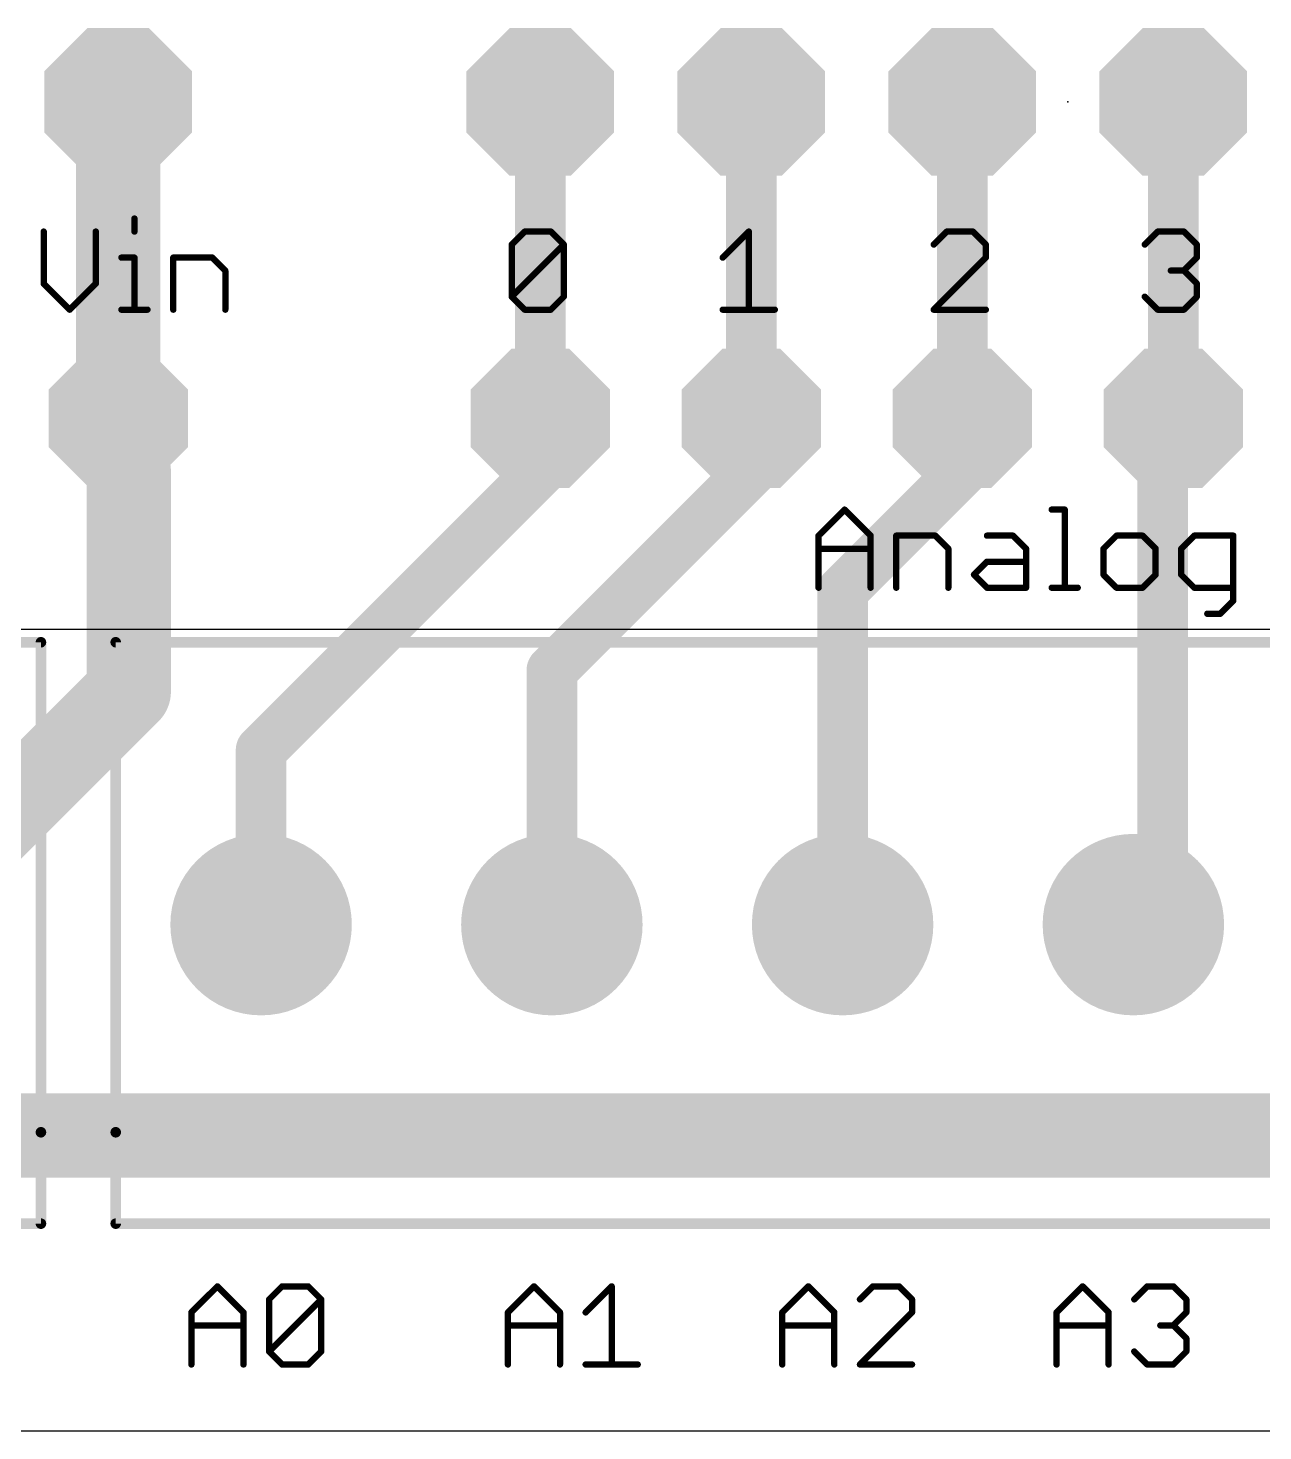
# Model space of a CAD drawing. Extents: x -6.6 to 74.2, y -9.7 to 63.
# Drawn here: x 44.64 to 59.5, y -9.65 to 7.24 of the extents above; entities that cross this region are included whole.
import ezdxf

# ---------------------------------------------------------------- set-up
doc = ezdxf.new("R2010")
doc.units = 0
for name, color, linetype in [('1', 12, 'CONTINUOUS'), ('16', 132, 'CONTINUOUS'), ('17', 110, 'CONTINUOUS'), ('20', 53, 'CONTINUOUS'), ('21', 253, 'CONTINUOUS'), ('22', 253, 'CONTINUOUS'), ('23', 53, 'CONTINUOUS'), ('51', 253, 'CONTINUOUS')]:
    doc.layers.add(name, color=color, linetype=linetype)

# ---------------------------------------------------------------- blocks, each defined once
blk = doc.blocks.new('RECT')
blk.add_solid([(-0.5, -0.5), (0.5, -0.5), (-0.5, 0.5), (0.5, 0.5)])
blk = doc.blocks.new('OCTAGONP')
at = {"const_width": 0.5}
blk.add_lwpolyline([(-0.25, -0.1036), (-0.25, 0.1036), (-0.1036, 0.25), (0.1036, 0.25), (0.25, 0.1036), (0.25, -0.1036), (0.1036, -0.25), (-0.1036, -0.25), (-0.25, -0.1036), (-0.25, 0.1036)], dxfattribs=at)
blk = doc.blocks.new('ROUNDP')
at = {"const_width": 0.5}
blk.add_lwpolyline([(0, -0.25, 1), (0, 0.25, 1), (0, -0.25)], format="xyb", dxfattribs=at)

msp = doc.modelspace()

# ---------------------------------------------------------------- linework, layer by layer
at = {"layer": '1'}
for points, const_width in [([(45.72, 2.54), (45.72, 6.35)], 1.016), ([(50.8, 2.54), (50.8, 6.35)], 0.6096), ([(53.34, 2.54), (53.34, 6.35)], 0.6096), ([(55.88, 2.54), (55.88, 6.35)], 0.6096), ([(58.42, 2.54), (58.42, 6.35)], 0.6096), ([(45.72, 2.032), (45.72, 2.54)], 0.4064), ([(50.8, 1.905), (50.8, 2.54)], 0.6096), ([(53.34, 1.905), (53.34, 2.54)], 0.6096), ([(55.88, 1.905), (55.88, 2.54)], 0.6096), ([(58.293, 2.413), (58.42, 2.54)], 0.6096), ([(58.293, -3.203), (58.293, 2.413)], 0.6096), ([(45.847, -0.749), (45.847, 1.905)], 1.016), ([(45.847, 1.905), (45.72, 2.032)], 0.4064), ([(47.44, -1.455), (50.8, 1.905)], 0.6096), ([(50.94, -0.495), (53.34, 1.905)], 0.6096), ([(54.44, 0.465), (55.88, 1.905)], 0.6096), ([(54.44, -3.556), (54.44, 0.465)], 0.6096), ([(43.04, -3.556), (45.847, -0.749)], 1.016), ([(50.94, -3.556), (50.94, -0.495)], 0.6096), ([(47.44, -3.556), (47.44, -1.455)], 0.6096), ([(57.94, -3.556), (58.293, -3.203)], 0.6096)]:
    msp.add_lwpolyline(points, dxfattribs=dict(at, const_width=const_width))
for points, const_width in [([(45.974, 6.35, 1), (45.466, 6.35)], 0.508), ([(50.9524, 6.35, 1), (50.6476, 6.35)], 0.3048), ([(53.4924, 6.35, 1), (53.1876, 6.35)], 0.3048), ([(56.0324, 6.35, 1), (55.7276, 6.35)], 0.3048), ([(58.5724, 6.35, 1), (58.2676, 6.35)], 0.3048), ([(45.466, 2.54, 1), (45.974, 2.54)], 0.508), ([(45.8216, 2.54, 1), (45.6184, 2.54)], 0.2032), ([(50.9524, 2.54, 1), (50.6476, 2.54)], 0.3048), ([(53.4924, 2.54, 1), (53.1876, 2.54)], 0.3048), ([(56.0324, 2.54, 1), (55.7276, 2.54)], 0.3048), ([(58.4454, 2.413, 1), (58.1406, 2.413)], 0.3048), ([(58.5278, 2.4322, 1), (58.3122, 2.6478)], 0.3048), ([(50.6476, 2.54, 1), (50.9524, 2.54)], 0.3048), ([(53.1876, 2.54, 1), (53.4924, 2.54)], 0.3048), ([(55.7276, 2.54, 1), (56.0324, 2.54)], 0.3048), ([(58.1852, 2.5208, 1), (58.4008, 2.3052)], 0.3048), ([(58.2676, 2.54, 1), (58.5724, 2.54)], 0.3048), ([(46.101, 1.905, 1), (45.593, 1.905)], 0.508), ([(45.7918, 2.1038, 1), (45.6482, 1.9602)], 0.2032), ([(50.9078, 1.7972, 1), (50.6922, 2.0128)], 0.3048), ([(53.4478, 1.7972, 1), (53.2322, 2.0128)], 0.3048), ([(55.9878, 1.7972, 1), (55.7722, 2.0128)], 0.3048), ([(45.6184, 2.032, 1), (45.8216, 2.032)], 0.2032), ([(45.7752, 1.8332, 1), (45.9188, 1.9768)], 0.2032), ([(50.6476, 1.905, 1), (50.9524, 1.905)], 0.3048), ([(53.1876, 1.905, 1), (53.4924, 1.905)], 0.3048), ([(55.7276, 1.905, 1), (56.0324, 1.905)], 0.3048), ([(54.3322, 0.5728, 1), (54.5478, 0.3572)], 0.3048), ([(54.5924, 0.465, 1), (54.2876, 0.465)], 0.3048), ([(46.0266, -0.9286, 1), (45.6674, -0.5694)], 0.508), ([(50.8322, -0.3872, 1), (51.0478, -0.6028)], 0.3048), ([(51.0924, -0.495, 1), (50.7876, -0.495)], 0.3048), ([(45.593, -0.749, 1), (46.101, -0.749)], 0.508), ([(47.5924, -1.455, 1), (47.2876, -1.455)], 0.3048), ([(47.3322, -1.3472, 1), (47.5478, -1.5628)], 0.3048), ([(58.4008, -3.3108, 1), (58.1852, -3.0952)], 0.3048), ([(58.1406, -3.203, 1), (58.4454, -3.203)], 0.3048), ([(57.8322, -3.4482, 1), (58.0478, -3.6638)], 0.3048), ([(47.2876, -3.556, 1), (47.5924, -3.556)], 0.3048), ([(50.7876, -3.556, 1), (51.0924, -3.556)], 0.3048), ([(54.2876, -3.556, 1), (54.5924, -3.556)], 0.3048)]:
    msp.add_lwpolyline(points, format="xyb", dxfattribs=dict(at, const_width=const_width))
at = {"layer": '16', "const_width": 1.016}
msp.add_lwpolyline([(38.481, -6.096), (65.9, -6.096)], dxfattribs=at)
at = {"layer": '20'}
msp.add_line((7.62, -9.652), (74.168, -9.652), dxfattribs=at)
at = {"layer": '21'}
for points, const_width in [([(45.9347, 4.9455, 1), (45.8966, 4.9455)], 0.0381), ([(44.8424, 4.7887, 1), (44.8043, 4.7887)], 0.0381), ([(45.4695, 4.7887, 1), (45.4314, 4.7887)], 0.0381), ([(45.8966, 4.7887, 1), (45.9347, 4.7887)], 0.0381), ([(50.6139, 4.8078, 1), (50.6139, 4.7697)], 0.0381), ([(50.6273, 4.7752, 1), (50.6004, 4.8022)], 0.0381), ([(50.9409, 4.8022, 1), (50.9139, 4.7752)], 0.0381), ([(50.9274, 4.7697, 1), (50.9274, 4.8078)], 0.0381), ([(53.3297, 4.7887, 1), (53.2916, 4.7887)], 0.0381), ([(53.3241, 4.7752, 1), (53.2972, 4.8022)], 0.0381), ([(55.6939, 4.8078, 1), (55.6939, 4.7697)], 0.0381), ([(55.7073, 4.7752, 1), (55.6804, 4.8022)], 0.0381), ([(56.0209, 4.8022, 1), (55.9939, 4.7752)], 0.0381), ([(56.0074, 4.7697, 1), (56.0074, 4.8078)], 0.0381), ([(58.2339, 4.8078, 1), (58.2339, 4.7697)], 0.0381), ([(58.2473, 4.7752, 1), (58.2204, 4.8022)], 0.0381), ([(58.5609, 4.8022, 1), (58.5339, 4.7752)], 0.0381), ([(58.5474, 4.7697, 1), (58.5474, 4.8078)], 0.0381), ([(50.4762, 4.6319, 1), (50.4381, 4.6319)], 0.0381), ([(50.4436, 4.6454, 1), (50.4706, 4.6185)], 0.0381), ([(51.1032, 4.6319, 1), (51.0651, 4.6319)], 0.0381), ([(51.0976, 4.6185, 1), (51.0707, 4.6454)], 0.0381), ([(51.0707, 4.6185, 1), (51.0976, 4.6454)], 0.0381), ([(55.5236, 4.6454, 1), (55.5506, 4.6185)], 0.0381), ([(56.1832, 4.6319, 1), (56.1451, 4.6319)], 0.0381), ([(56.1507, 4.6185, 1), (56.1776, 4.6454)], 0.0381), ([(58.0636, 4.6454, 1), (58.0906, 4.6185)], 0.0381), ([(58.7232, 4.6319, 1), (58.6851, 4.6319)], 0.0381), ([(58.6907, 4.6185, 1), (58.7176, 4.6454)], 0.0381), ([(45.7589, 4.4942, 1), (45.7589, 4.4561)], 0.0381), ([(45.9347, 4.4752, 1), (45.8966, 4.4752)], 0.0381), ([(45.9157, 4.4561, 1), (45.9157, 4.4942)], 0.0381), ([(46.4016, 4.4752, 1), (46.3635, 4.4752)], 0.0381), ([(46.3826, 4.4942, 1), (46.3826, 4.4561)], 0.0381), ([(46.8664, 4.4886, 1), (46.8394, 4.4617)], 0.0381), ([(46.8529, 4.4561, 1), (46.8529, 4.4942)], 0.0381), ([(52.9836, 4.4886, 1), (53.0106, 4.4617)], 0.0381), ([(56.1451, 4.4752, 1), (56.1832, 4.4752)], 0.0381), ([(56.1776, 4.4617, 1), (56.1507, 4.4886)], 0.0381), ([(58.6851, 4.4752, 1), (58.7232, 4.4752)], 0.0381), ([(58.7176, 4.4617, 1), (58.6907, 4.4886)], 0.0381), ([(47.0287, 4.3184, 1), (46.9906, 4.3184)], 0.0381), ([(46.9962, 4.3049, 1), (47.0231, 4.3319)], 0.0381), ([(58.3906, 4.3375, 1), (58.3906, 4.2994)], 0.0381), ([(58.5609, 4.3319, 1), (58.5339, 4.3049)], 0.0381), ([(58.5339, 4.3319, 1), (58.5609, 4.3049)], 0.0381), ([(58.5474, 4.2994, 1), (58.5474, 4.3375)], 0.0381), ([(44.8043, 4.1616, 1), (44.8424, 4.1616)], 0.0381), ([(44.8369, 4.1751, 1), (44.8099, 4.1482)], 0.0381), ([(45.4314, 4.1616, 1), (45.4695, 4.1616)], 0.0381), ([(45.4639, 4.1482, 1), (45.437, 4.1751)], 0.0381), ([(58.7232, 4.1616, 1), (58.6851, 4.1616)], 0.0381), ([(58.6907, 4.1482, 1), (58.7176, 4.1751)], 0.0381), ([(45.7589, 3.8672, 1), (45.7589, 3.8291)], 0.0381), ([(46.0725, 3.8291, 1), (46.0725, 3.8672)], 0.0381), ([(50.4706, 4.0183, 1), (50.4436, 3.9914)], 0.0381), ([(50.4436, 4.0183, 1), (50.4706, 3.9914)], 0.0381), ([(50.4381, 4.0049, 1), (50.4762, 4.0049)], 0.0381), ([(50.6139, 3.8672, 1), (50.6139, 3.8291)], 0.0381), ([(50.9274, 3.8291, 1), (50.9274, 3.8672)], 0.0381), ([(51.0651, 4.0049, 1), (51.1032, 4.0049)], 0.0381), ([(51.0976, 3.9914, 1), (51.0707, 4.0183)], 0.0381), ([(52.9971, 3.8672, 1), (52.9971, 3.8291)], 0.0381), ([(53.6242, 3.8291, 1), (53.6242, 3.8672)], 0.0381), ([(55.5371, 3.8672, 1), (55.5371, 3.8291)], 0.0381), ([(56.1642, 3.8291, 1), (56.1642, 3.8672)], 0.0381), ([(58.0906, 4.0183, 1), (58.0636, 3.9914)], 0.0381), ([(58.2339, 3.8672, 1), (58.2339, 3.8291)], 0.0381), ([(58.5474, 3.8291, 1), (58.5474, 3.8672)], 0.0381), ([(58.6851, 4.0049, 1), (58.7232, 4.0049)], 0.0381), ([(58.7176, 3.9914, 1), (58.6907, 4.0183)], 0.0381), ([(45.1235, 3.8616, 1), (45.1504, 3.8346)], 0.0381), ([(45.1235, 3.8346, 1), (45.1504, 3.8616)], 0.0381), ([(45.8966, 3.8481, 1), (45.9347, 3.8481)], 0.0381), ([(46.3635, 3.8481, 1), (46.4016, 3.8481)], 0.0381), ([(46.9906, 3.8481, 1), (47.0287, 3.8481)], 0.0381), ([(50.6004, 3.8346, 1), (50.6273, 3.8616)], 0.0381), ([(50.9139, 3.8616, 1), (50.9409, 3.8346)], 0.0381), ([(53.2916, 3.8481, 1), (53.3297, 3.8481)], 0.0381), ([(55.5236, 3.8616, 1), (55.5506, 3.8346)], 0.0381), ([(58.2204, 3.8346, 1), (58.2473, 3.8616)], 0.0381), ([(58.5339, 3.8616, 1), (58.5609, 3.8346)], 0.0381), ([(54.4772, 1.4545, 1), (54.4503, 1.4275)], 0.0381), ([(54.4772, 1.4275, 1), (54.4503, 1.4545)], 0.0381), ([(56.9568, 1.4601, 1), (56.9568, 1.422)], 0.0381), ([(57.1326, 1.441, 1), (57.0945, 1.441)], 0.0381), ([(57.1135, 1.422, 1), (57.1135, 1.4601)], 0.0381), ([(54.1693, 1.1275, 1), (54.1312, 1.1275)], 0.0381), ([(54.1367, 1.1409, 1), (54.1637, 1.114)], 0.0381), ([(54.7963, 1.1275, 1), (54.7582, 1.1275)], 0.0381), ([(54.7638, 1.114, 1), (54.7907, 1.1409)], 0.0381), ([(55.1048, 1.1275, 1), (55.0667, 1.1275)], 0.0381), ([(55.0857, 1.1465, 1), (55.0857, 1.1084)], 0.0381), ([(55.5695, 1.1409, 1), (55.5425, 1.114)], 0.0381), ([(55.556, 1.1084, 1), (55.556, 1.1465)], 0.0381), ([(56.178, 1.1465, 1), (56.178, 1.1084)], 0.0381), ([(56.505, 1.1409, 1), (56.4781, 1.114)], 0.0381), ([(56.4915, 1.1084, 1), (56.4915, 1.1465)], 0.0381), ([(57.7372, 1.1465, 1), (57.7372, 1.1084)], 0.0381), ([(57.7507, 1.114, 1), (57.7237, 1.1409)], 0.0381), ([(58.0642, 1.1409, 1), (58.0373, 1.114)], 0.0381), ([(58.0507, 1.1084, 1), (58.0507, 1.1465)], 0.0381), ([(58.6727, 1.1465, 1), (58.6727, 1.1084)], 0.0381), ([(58.6862, 1.114, 1), (58.6592, 1.1409)], 0.0381), ([(59.1621, 1.1275, 1), (59.124, 1.1275)], 0.0381), ([(59.143, 1.1084, 1), (59.143, 1.1465)], 0.0381), ([(54.1502, 0.9898, 1), (54.1502, 0.9516)], 0.0381), ([(54.7773, 0.9516, 1), (54.7773, 0.9898)], 0.0381), ([(55.7318, 0.9707, 1), (55.6937, 0.9707)], 0.0381), ([(55.6993, 0.9572, 1), (55.7263, 0.9842)], 0.0381), ([(56.178, 0.833, 1), (56.178, 0.7949)], 0.0381), ([(56.1915, 0.8005, 1), (56.1645, 0.8274)], 0.0381), ([(56.6674, 0.9707, 1), (56.6293, 0.9707)], 0.0381), ([(56.6348, 0.9572, 1), (56.6618, 0.9842)], 0.0381), ([(56.6483, 0.7949, 1), (56.6483, 0.833)], 0.0381), ([(57.5995, 0.9707, 1), (57.5614, 0.9707)], 0.0381), ([(57.567, 0.9842, 1), (57.5939, 0.9572)], 0.0381), ([(58.2266, 0.9707, 1), (58.1885, 0.9707)], 0.0381), ([(58.194, 0.9572, 1), (58.221, 0.9842)], 0.0381), ([(58.535, 0.9707, 1), (58.4969, 0.9707)], 0.0381), ([(58.5025, 0.9842, 1), (58.5294, 0.9572)], 0.0381), ([(56.0347, 0.6706, 1), (56.0078, 0.6437)], 0.0381), ([(56.0078, 0.6706, 1), (56.0347, 0.6437)], 0.0381), ([(57.5614, 0.6572, 1), (57.5995, 0.6572)], 0.0381), ([(57.5939, 0.6706, 1), (57.567, 0.6437)], 0.0381), ([(58.1885, 0.6572, 1), (58.2266, 0.6572)], 0.0381), ([(58.221, 0.6437, 1), (58.194, 0.6706)], 0.0381), ([(58.4969, 0.6572, 1), (58.535, 0.6572)], 0.0381), ([(58.5294, 0.6706, 1), (58.5025, 0.6437)], 0.0381), ([(54.1312, 0.5004, 1), (54.1693, 0.5004)], 0.0381), ([(54.7582, 0.5004, 1), (54.7963, 0.5004)], 0.0381), ([(55.0667, 0.5004, 1), (55.1048, 0.5004)], 0.0381), ([(55.6937, 0.5004, 1), (55.7318, 0.5004)], 0.0381), ([(56.178, 0.5195, 1), (56.178, 0.4814)], 0.0381), ([(56.1645, 0.4869, 1), (56.1915, 0.5139)], 0.0381), ([(56.6293, 0.5004, 1), (56.6674, 0.5004)], 0.0381), ([(56.6483, 0.4814, 1), (56.6483, 0.5195)], 0.0381), ([(56.9568, 0.5195, 1), (56.9568, 0.4814)], 0.0381), ([(57.0945, 0.5004, 1), (57.1326, 0.5004)], 0.0381), ([(57.2703, 0.4814, 1), (57.2703, 0.5195)], 0.0381), ([(57.7372, 0.5195, 1), (57.7372, 0.4814)], 0.0381), ([(57.7237, 0.4869, 1), (57.7507, 0.5139)], 0.0381), ([(58.0373, 0.5139, 1), (58.0642, 0.4869)], 0.0381), ([(58.0507, 0.4814, 1), (58.0507, 0.5195)], 0.0381), ([(58.6727, 0.5195, 1), (58.6727, 0.4814)], 0.0381), ([(58.6592, 0.4869, 1), (58.6862, 0.5139)], 0.0381), ([(59.143, 0.4814, 1), (59.143, 0.5195)], 0.0381), ([(59.124, 0.3436, 1), (59.1621, 0.3436)], 0.0381), ([(59.1565, 0.3302, 1), (59.1296, 0.3571)], 0.0381), ([(58.8295, 0.2059, 1), (58.8295, 0.1678)], 0.0381), ([(58.9728, 0.2003, 1), (58.9997, 0.1734)], 0.0381), ([(58.9863, 0.1678, 1), (58.9863, 0.2059)], 0.0381), ([(44.8218, -0.156, 1), (44.7582, -0.156)], 0.0635), ([(44.79, -0.1878, 1), (44.79, -0.1242)], 0.0635), ([(45.69, -0.1242, 1), (45.69, -0.1878)], 0.0635), ([(45.7218, -0.156, 1), (45.6583, -0.156)], 0.0635), ([(44.8218, -6.056, 1), (44.7582, -6.056)], 0.0635), ([(44.7582, -6.056, 1), (44.8218, -6.056)], 0.0635), ([(44.79, -6.0877, 1), (44.79, -6.0243)], 0.0635), ([(45.7218, -6.056, 1), (45.6583, -6.056)], 0.0635), ([(45.69, -6.0243, 1), (45.69, -6.0877)], 0.0635), ([(45.6583, -6.056, 1), (45.7218, -6.056)], 0.0635), ([(44.79, -7.1878, 1), (44.79, -7.1243)], 0.0635), ([(45.69, -7.1243, 1), (45.69, -7.1878)], 0.0635), ([(44.7582, -7.156, 1), (44.8218, -7.156)], 0.0635), ([(45.6583, -7.156, 1), (45.7218, -7.156)], 0.0635), ([(46.9281, -7.8978, 1), (46.9012, -7.9248)], 0.0381), ([(46.9281, -7.9248, 1), (46.9012, -7.8978)], 0.0381), ([(47.6934, -7.8922, 1), (47.6934, -7.9303)], 0.0381), ([(47.7069, -7.9248, 1), (47.6799, -7.8978)], 0.0381), ([(48.0204, -7.8978, 1), (47.9934, -7.9248)], 0.0381), ([(48.0069, -7.9303, 1), (48.0069, -7.8922)], 0.0381), ([(50.7381, -7.8978, 1), (50.7112, -7.9248)], 0.0381), ([(50.7381, -7.9248, 1), (50.7112, -7.8978)], 0.0381), ([(51.6792, -7.9113, 1), (51.6411, -7.9113)], 0.0381), ([(51.6736, -7.9248, 1), (51.6467, -7.8978)], 0.0381), ([(54.0401, -7.8978, 1), (54.0132, -7.9248)], 0.0381), ([(54.0401, -7.9248, 1), (54.0132, -7.8978)], 0.0381), ([(54.8054, -7.8922, 1), (54.8054, -7.9303)], 0.0381), ([(54.8189, -7.9248, 1), (54.7919, -7.8978)], 0.0381), ([(55.1324, -7.8978, 1), (55.1054, -7.9248)], 0.0381), ([(55.1189, -7.9303, 1), (55.1189, -7.8922)], 0.0381), ([(57.3421, -7.8978, 1), (57.3152, -7.9248)], 0.0381), ([(57.3421, -7.9248, 1), (57.3152, -7.8978)], 0.0381), ([(58.1074, -7.8922, 1), (58.1074, -7.9303)], 0.0381), ([(58.1209, -7.9248, 1), (58.0939, -7.8978)], 0.0381), ([(58.4344, -7.8978, 1), (58.4074, -7.9248)], 0.0381), ([(58.4209, -7.9303, 1), (58.4209, -7.8922)], 0.0381), ([(47.5231, -8.0546, 1), (47.5501, -8.0815)], 0.0381), ([(47.5557, -8.0681, 1), (47.5176, -8.0681)], 0.0381), ([(48.1827, -8.0681, 1), (48.1446, -8.0681)], 0.0381), ([(48.1772, -8.0815, 1), (48.1502, -8.0546)], 0.0381), ([(48.1502, -8.0815, 1), (48.1772, -8.0546)], 0.0381), ([(54.6351, -8.0546, 1), (54.6621, -8.0815)], 0.0381), ([(55.2947, -8.0681, 1), (55.2566, -8.0681)], 0.0381), ([(55.2622, -8.0815, 1), (55.2892, -8.0546)], 0.0381), ([(57.9371, -8.0546, 1), (57.9641, -8.0815)], 0.0381), ([(58.5967, -8.0681, 1), (58.5586, -8.0681)], 0.0381), ([(58.5642, -8.0815, 1), (58.5912, -8.0546)], 0.0381), ([(46.6202, -8.2248, 1), (46.5821, -8.2248)], 0.0381), ([(46.5876, -8.2114, 1), (46.6146, -8.2383)], 0.0381), ([(47.2472, -8.2248, 1), (47.2091, -8.2248)], 0.0381), ([(47.2147, -8.2383, 1), (47.2416, -8.2114)], 0.0381), ([(50.4302, -8.2248, 1), (50.3921, -8.2248)], 0.0381), ([(50.3976, -8.2114, 1), (50.4246, -8.2383)], 0.0381), ([(51.0572, -8.2248, 1), (51.0191, -8.2248)], 0.0381), ([(51.0247, -8.2383, 1), (51.0516, -8.2114)], 0.0381), ([(51.3331, -8.2114, 1), (51.3601, -8.2383)], 0.0381), ([(53.7322, -8.2248, 1), (53.6941, -8.2248)], 0.0381), ([(53.6996, -8.2114, 1), (53.7266, -8.2383)], 0.0381), ([(54.3592, -8.2248, 1), (54.3211, -8.2248)], 0.0381), ([(54.3267, -8.2383, 1), (54.3536, -8.2114)], 0.0381), ([(55.2566, -8.2248, 1), (55.2947, -8.2248)], 0.0381), ([(55.2892, -8.2383, 1), (55.2622, -8.2114)], 0.0381), ([(57.0342, -8.2248, 1), (56.9961, -8.2248)], 0.0381), ([(57.0016, -8.2114, 1), (57.0286, -8.2383)], 0.0381), ([(57.6612, -8.2248, 1), (57.6231, -8.2248)], 0.0381), ([(57.6287, -8.2383, 1), (57.6556, -8.2114)], 0.0381), ([(58.5586, -8.2248, 1), (58.5967, -8.2248)], 0.0381), ([(58.5912, -8.2383, 1), (58.5642, -8.2114)], 0.0381), ([(46.6011, -8.3626, 1), (46.6011, -8.4007)], 0.0381), ([(47.2282, -8.4007, 1), (47.2282, -8.3626)], 0.0381), ([(50.4111, -8.3626, 1), (50.4111, -8.4007)], 0.0381), ([(51.0382, -8.4007, 1), (51.0382, -8.3626)], 0.0381), ([(53.7131, -8.3626, 1), (53.7131, -8.4007)], 0.0381), ([(54.3402, -8.4007, 1), (54.3402, -8.3626)], 0.0381), ([(57.0151, -8.3626, 1), (57.0151, -8.4007)], 0.0381), ([(57.6422, -8.4007, 1), (57.6422, -8.3626)], 0.0381), ([(58.2642, -8.3626, 1), (58.2642, -8.4007)], 0.0381), ([(58.4344, -8.3681, 1), (58.4074, -8.3951)], 0.0381), ([(58.4074, -8.3681, 1), (58.4344, -8.3951)], 0.0381), ([(58.4209, -8.4007, 1), (58.4209, -8.3626)], 0.0381), ([(58.5967, -8.5384, 1), (58.5586, -8.5384)], 0.0381), ([(58.5642, -8.5518, 1), (58.5912, -8.5249)], 0.0381), ([(47.5501, -8.6817, 1), (47.5231, -8.7086)], 0.0381), ([(47.5231, -8.6817, 1), (47.5501, -8.7086)], 0.0381), ([(47.5176, -8.6951, 1), (47.5557, -8.6951)], 0.0381), ([(48.1446, -8.6951, 1), (48.1827, -8.6951)], 0.0381), ([(48.1772, -8.7086, 1), (48.1502, -8.6817)], 0.0381), ([(57.9641, -8.6817, 1), (57.9371, -8.7086)], 0.0381), ([(58.5586, -8.6951, 1), (58.5967, -8.6951)], 0.0381), ([(58.5912, -8.7086, 1), (58.5642, -8.6817)], 0.0381), ([(46.5821, -8.8519, 1), (46.6202, -8.8519)], 0.0381), ([(47.2091, -8.8519, 1), (47.2472, -8.8519)], 0.0381), ([(47.6934, -8.8329, 1), (47.6934, -8.871)], 0.0381), ([(47.6799, -8.8654, 1), (47.7069, -8.8384)], 0.0381), ([(47.9934, -8.8384, 1), (48.0204, -8.8654)], 0.0381), ([(48.0069, -8.871, 1), (48.0069, -8.8329)], 0.0381), ([(50.3921, -8.8519, 1), (50.4302, -8.8519)], 0.0381), ([(51.0191, -8.8519, 1), (51.0572, -8.8519)], 0.0381), ([(51.3466, -8.8329, 1), (51.3466, -8.871)], 0.0381), ([(51.6411, -8.8519, 1), (51.6792, -8.8519)], 0.0381), ([(51.9737, -8.871, 1), (51.9737, -8.8329)], 0.0381), ([(53.6941, -8.8519, 1), (53.7322, -8.8519)], 0.0381), ([(54.3211, -8.8519, 1), (54.3592, -8.8519)], 0.0381), ([(54.6486, -8.8329, 1), (54.6486, -8.871)], 0.0381), ([(54.6351, -8.8384, 1), (54.6621, -8.8654)], 0.0381), ([(55.2757, -8.871, 1), (55.2757, -8.8329)], 0.0381), ([(56.9961, -8.8519, 1), (57.0342, -8.8519)], 0.0381), ([(57.6231, -8.8519, 1), (57.6612, -8.8519)], 0.0381), ([(58.1074, -8.8329, 1), (58.1074, -8.871)], 0.0381), ([(58.0939, -8.8654, 1), (58.1209, -8.8384)], 0.0381), ([(58.4074, -8.8384, 1), (58.4344, -8.8654)], 0.0381), ([(58.4209, -8.871, 1), (58.4209, -8.8329)], 0.0381)]:
    msp.add_lwpolyline(points, format="xyb", dxfattribs=dict(at, const_width=const_width))
for points, const_width in [([(45.9157, 4.9455), (45.9157, 4.7887)], 0.0762), ([(44.8234, 4.7887), (44.8234, 4.1616)], 0.0762), ([(45.4505, 4.1616), (45.4505, 4.7887)], 0.0762), ([(50.4571, 4.6319), (50.6139, 4.7887)], 0.0762), ([(50.6139, 4.7887), (50.9274, 4.7887)], 0.0762), ([(50.9274, 4.7887), (51.0842, 4.6319)], 0.0762), ([(52.9971, 4.4752), (53.3106, 4.7887)], 0.0762), ([(53.3106, 4.7887), (53.3106, 3.8481)], 0.0762), ([(55.6939, 4.7887), (55.5371, 4.6319)], 0.0762), ([(56.0074, 4.7887), (55.6939, 4.7887)], 0.0762), ([(56.1642, 4.6319), (56.0074, 4.7887)], 0.0762), ([(58.0771, 4.6319), (58.2339, 4.7887)], 0.0762), ([(58.2339, 4.7887), (58.5474, 4.7887)], 0.0762), ([(58.5474, 4.7887), (58.7042, 4.6319)], 0.0762), ([(50.4571, 4.0049), (50.4571, 4.6319)], 0.0762), ([(50.4571, 4.0049), (51.0842, 4.6319)], 0.0762), ([(51.0842, 4.6319), (51.0842, 4.0049)], 0.0762), ([(56.1642, 4.4752), (56.1642, 4.6319)], 0.0762), ([(58.7042, 4.6319), (58.7042, 4.4752)], 0.0762), ([(45.7589, 4.4752), (45.9157, 4.4752)], 0.0762), ([(45.9157, 4.4752), (45.9157, 3.8481)], 0.0762), ([(46.3826, 3.8481), (46.3826, 4.4752)], 0.0762), ([(46.3826, 4.4752), (46.8529, 4.4752)], 0.0762), ([(46.8529, 4.4752), (47.0097, 4.3184)], 0.0762), ([(55.5371, 3.8481), (56.1642, 4.4752)], 0.0762), ([(58.7042, 4.4752), (58.5474, 4.3184)], 0.0762), ([(47.0097, 4.3184), (47.0097, 3.8481)], 0.0762), ([(58.5474, 4.3184), (58.3906, 4.3184)], 0.0762), ([(58.5474, 4.3184), (58.7042, 4.1616)], 0.0762), ([(44.8234, 4.1616), (45.1369, 3.8481)], 0.0762), ([(45.1369, 3.8481), (45.4505, 4.1616)], 0.0762), ([(58.7042, 4.1616), (58.7042, 4.0049)], 0.0762), ([(45.7589, 3.8481), (46.0725, 3.8481)], 0.0762), ([(50.6139, 3.8481), (50.4571, 4.0049)], 0.0762), ([(50.9274, 3.8481), (50.6139, 3.8481)], 0.0762), ([(51.0842, 4.0049), (50.9274, 3.8481)], 0.0762), ([(52.9971, 3.8481), (53.6242, 3.8481)], 0.0762), ([(56.1642, 3.8481), (55.5371, 3.8481)], 0.0762), ([(58.2339, 3.8481), (58.0771, 4.0049)], 0.0762), ([(58.5474, 3.8481), (58.2339, 3.8481)], 0.0762), ([(58.7042, 4.0049), (58.5474, 3.8481)], 0.0762), ([(54.1502, 1.1275), (54.4637, 1.441)], 0.0762), ([(54.4637, 1.441), (54.7773, 1.1275)], 0.0762), ([(56.9568, 1.441), (57.1135, 1.441)], 0.0762), ([(57.1135, 1.441), (57.1135, 0.5004)], 0.0762), ([(54.1502, 0.5004), (54.1502, 1.1275)], 0.0762), ([(54.7773, 1.1275), (54.7773, 0.5004)], 0.0762), ([(55.0857, 0.5004), (55.0857, 1.1275)], 0.0762), ([(55.0857, 1.1275), (55.556, 1.1275)], 0.0762), ([(55.556, 1.1275), (55.7128, 0.9707)], 0.0762), ([(56.178, 1.1275), (56.4915, 1.1275)], 0.0762), ([(56.4915, 1.1275), (56.6483, 0.9707)], 0.0762), ([(57.7372, 1.1275), (57.5804, 0.9707)], 0.0762), ([(58.0507, 1.1275), (57.7372, 1.1275)], 0.0762), ([(58.2075, 0.9707), (58.0507, 1.1275)], 0.0762), ([(58.6727, 1.1275), (58.516, 0.9707)], 0.0762), ([(59.143, 1.1275), (58.6727, 1.1275)], 0.0762), ([(59.143, 0.3436), (59.143, 1.1275)], 0.0762), ([(54.1502, 0.9707), (54.7773, 0.9707)], 0.0762), ([(55.7128, 0.9707), (55.7128, 0.5004)], 0.0762), ([(56.0212, 0.6572), (56.178, 0.8139)], 0.0762), ([(56.178, 0.8139), (56.6483, 0.8139)], 0.0762), ([(56.6483, 0.9707), (56.6483, 0.5004)], 0.0762), ([(57.5804, 0.9707), (57.5804, 0.6572)], 0.0762), ([(58.2075, 0.6572), (58.2075, 0.9707)], 0.0762), ([(58.516, 0.9707), (58.516, 0.6572)], 0.0762), ([(56.178, 0.5004), (56.0212, 0.6572)], 0.0762), ([(57.5804, 0.6572), (57.7372, 0.5004)], 0.0762), ([(58.0507, 0.5004), (58.2075, 0.6572)], 0.0762), ([(58.516, 0.6572), (58.6727, 0.5004)], 0.0762), ([(56.6483, 0.5004), (56.178, 0.5004)], 0.0762), ([(56.9568, 0.5004), (57.2703, 0.5004)], 0.0762), ([(57.7372, 0.5004), (58.0507, 0.5004)], 0.0762), ([(58.6727, 0.5004), (59.143, 0.5004)], 0.0762), ([(58.9863, 0.1869), (59.143, 0.3436)], 0.0762), ([(58.8295, 0.1869), (58.9863, 0.1869)], 0.0762), ([(44.79, -0.156), (23.79, -0.156)], 0.127), ([(44.79, -6.056), (44.79, -0.156)], 0.127), ([(45.69, -0.156), (45.69, -6.056)], 0.127), ([(73.69, -0.156), (45.69, -0.156)], 0.127), ([(23.79, -6.056), (44.79, -6.056)], 0.127), ([(44.79, -7.156), (44.79, -6.056)], 0.127), ([(45.69, -6.056), (45.69, -7.156)], 0.127), ([(45.69, -6.056), (73.69, -6.056)], 0.127), ([(23.79, -7.156), (44.79, -7.156)], 0.127), ([(45.69, -7.156), (73.69, -7.156)], 0.127), ([(46.6011, -8.2248), (46.9146, -7.9113)], 0.0762), ([(46.9146, -7.9113), (47.2282, -8.2248)], 0.0762), ([(47.5366, -8.0681), (47.6934, -7.9113)], 0.0762), ([(47.6934, -7.9113), (48.0069, -7.9113)], 0.0762), ([(48.0069, -7.9113), (48.1637, -8.0681)], 0.0762), ([(50.4111, -8.2248), (50.7246, -7.9113)], 0.0762), ([(50.7246, -7.9113), (51.0382, -8.2248)], 0.0762), ([(51.3466, -8.2248), (51.6602, -7.9113)], 0.0762), ([(51.6602, -7.9113), (51.6602, -8.8519)], 0.0762), ([(53.7131, -8.2248), (54.0266, -7.9113)], 0.0762), ([(54.0266, -7.9113), (54.3402, -8.2248)], 0.0762), ([(54.8054, -7.9113), (54.6486, -8.0681)], 0.0762), ([(55.1189, -7.9113), (54.8054, -7.9113)], 0.0762), ([(55.2757, -8.0681), (55.1189, -7.9113)], 0.0762), ([(57.0151, -8.2248), (57.3286, -7.9113)], 0.0762), ([(57.3286, -7.9113), (57.6422, -8.2248)], 0.0762), ([(57.9506, -8.0681), (58.1074, -7.9113)], 0.0762), ([(58.1074, -7.9113), (58.4209, -7.9113)], 0.0762), ([(58.4209, -7.9113), (58.5777, -8.0681)], 0.0762), ([(47.5366, -8.6951), (47.5366, -8.0681)], 0.0762), ([(47.5366, -8.6951), (48.1637, -8.0681)], 0.0762), ([(48.1637, -8.0681), (48.1637, -8.6951)], 0.0762), ([(55.2757, -8.2248), (55.2757, -8.0681)], 0.0762), ([(58.5777, -8.0681), (58.5777, -8.2248)], 0.0762), ([(46.6011, -8.8519), (46.6011, -8.2248)], 0.0762), ([(47.2282, -8.2248), (47.2282, -8.8519)], 0.0762), ([(50.4111, -8.8519), (50.4111, -8.2248)], 0.0762), ([(51.0382, -8.2248), (51.0382, -8.8519)], 0.0762), ([(53.7131, -8.8519), (53.7131, -8.2248)], 0.0762), ([(54.3402, -8.2248), (54.3402, -8.8519)], 0.0762), ([(54.6486, -8.8519), (55.2757, -8.2248)], 0.0762), ([(57.0151, -8.8519), (57.0151, -8.2248)], 0.0762), ([(57.6422, -8.2248), (57.6422, -8.8519)], 0.0762), ([(58.5777, -8.2248), (58.4209, -8.3816)], 0.0762), ([(46.6011, -8.3816), (47.2282, -8.3816)], 0.0762), ([(50.4111, -8.3816), (51.0382, -8.3816)], 0.0762), ([(53.7131, -8.3816), (54.3402, -8.3816)], 0.0762), ([(57.0151, -8.3816), (57.6422, -8.3816)], 0.0762), ([(58.4209, -8.3816), (58.2642, -8.3816)], 0.0762), ([(58.4209, -8.3816), (58.5777, -8.5384)], 0.0762), ([(58.5777, -8.5384), (58.5777, -8.6951)], 0.0762), ([(47.6934, -8.8519), (47.5366, -8.6951)], 0.0762), ([(48.1637, -8.6951), (48.0069, -8.8519)], 0.0762), ([(58.1074, -8.8519), (57.9506, -8.6951)], 0.0762), ([(58.5777, -8.6951), (58.4209, -8.8519)], 0.0762), ([(48.0069, -8.8519), (47.6934, -8.8519)], 0.0762), ([(51.3466, -8.8519), (51.9737, -8.8519)], 0.0762), ([(55.2757, -8.8519), (54.6486, -8.8519)], 0.0762), ([(58.4209, -8.8519), (58.1074, -8.8519)], 0.0762)]:
    msp.add_lwpolyline(points, dxfattribs=dict(at, const_width=const_width))
at = {"layer": '22'}
msp.add_line((0, 0), (66.04, 0), dxfattribs=at)
at = {"layer": '23'}
msp.add_point((57.15, 6.35), dxfattribs=at)

# ---------------------------------------------------------------- block references
at = {"layer": '17', "xscale": 1.778, "yscale": 1.778, "rotation": 270}
for p in [(45.72, 6.35), (45.72, 6.35), (50.8, 6.35), (50.8, 6.35), (53.34, 6.35), (53.34, 6.35), (55.88, 6.35), (55.88, 6.35), (58.42, 6.35), (58.42, 6.35)]:
    msp.add_blockref('OCTAGONP', p, dxfattribs=at)
at = {"layer": '17'}
for name, p, xscale, yscale in [('OCTAGONP', (45.72, 2.54), 1.6764, 1.6764), ('OCTAGONP', (45.72, 2.54), 1.6764, 1.6764), ('OCTAGONP', (50.8, 2.54), 1.6764, 1.6764), ('OCTAGONP', (50.8, 2.54), 1.6764, 1.6764), ('OCTAGONP', (53.34, 2.54), 1.6764, 1.6764), ('OCTAGONP', (53.34, 2.54), 1.6764, 1.6764), ('OCTAGONP', (55.88, 2.54), 1.6764, 1.6764), ('OCTAGONP', (55.88, 2.54), 1.6764, 1.6764), ('OCTAGONP', (58.42, 2.54), 1.6764, 1.6764), ('OCTAGONP', (58.42, 2.54), 1.6764, 1.6764), ('ROUNDP', (47.44, -3.556), 2.1844, 2.1844), ('ROUNDP', (47.44, -3.556), 2.1844, 2.1844), ('ROUNDP', (50.94, -3.556), 2.1844, 2.1844), ('ROUNDP', (50.94, -3.556), 2.1844, 2.1844), ('ROUNDP', (54.44, -3.556), 2.1844, 2.1844), ('ROUNDP', (54.44, -3.556), 2.1844, 2.1844), ('ROUNDP', (57.94, -3.556), 2.1844, 2.1844), ('ROUNDP', (57.94, -3.556), 2.1844, 2.1844)]:
    msp.add_blockref(name, p, dxfattribs=dict(at, xscale=xscale, yscale=yscale))
at = {"layer": '51', "xscale": 0.508, "yscale": 0.508, "rotation": 180}
for p in [(45.72, 6.35), (50.8, 6.35), (53.34, 6.35), (55.88, 6.35), (58.42, 6.35)]:
    msp.add_blockref('RECT', p, dxfattribs=at)

doc.saveas('drawing.dxf')
